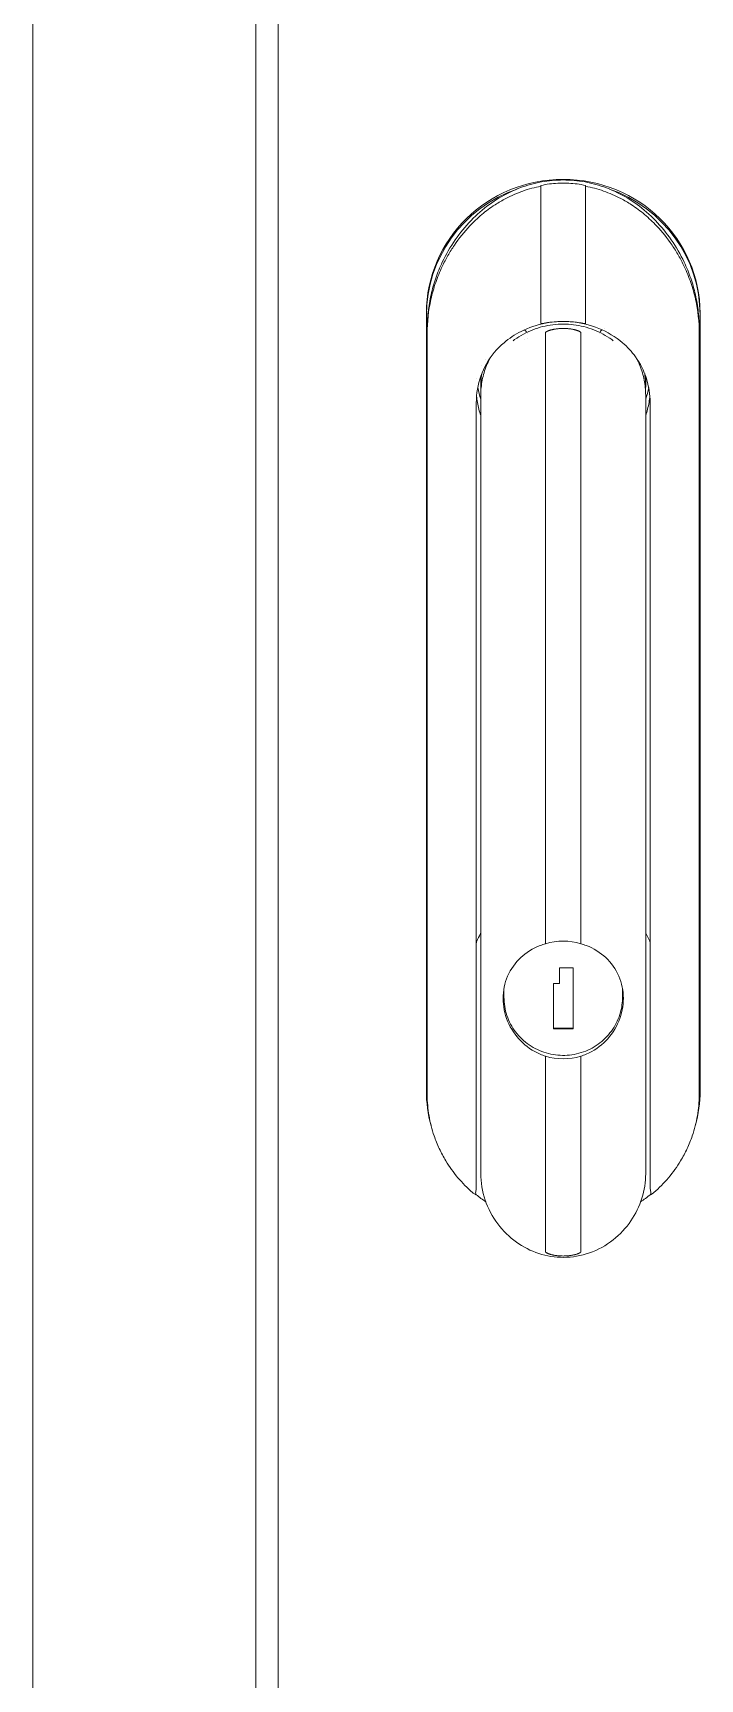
# Model space of a CAD drawing. Header units: millimetres. Extents: x 4969 to 37601, y -771 to 6478.
# Drawn here: x 28184.5 to 28259.3, y 1322.5 to 1507.2 of the extents above; entities that cross this region are included whole.
import ezdxf

# ---------------------------------------------------------------- set-up
doc = ezdxf.new("R2010")
doc.units = ezdxf.units.MM
doc.header["$LTSCALE"] = 7
doc.header["$MEASUREMENT"] = 0
doc.layers.add('REMOTE BOX ASSY(OP)$0$가시적인 것(ISO)', color=3, linetype='CONTINUOUS', lineweight=5)

msp = doc.modelspace()

# ---------------------------------------------------------------- linework, layer by layer
at = {"layer": 'REMOTE BOX ASSY(OP)$0$가시적인 것(ISO)'}
for p, q in [((28184.492, 1774.822, -0.01), (28184.492, 1139.026, -0.01)), ((28209.492, 1163.48, -0.01), (28209.492, 1750.369, -0.01)), ((28211.992, 1168.074, -0.01), (28211.992, 1746.648, -0.01)), ((28241.492, 1490.071, -0.01), (28241.492, 1489.979, -0.01)), ((28241.492, 1481.326, -0.01), (28241.492, 1489.979, -0.01)), ((28246.492, 1490.071, -0.01), (28246.492, 1489.979, -0.01)), ((28246.492, 1481.326, -0.01), (28246.492, 1489.979, -0.01)), ((28241.492, 1474.789, -0.01), (28241.492, 1481.326, -0.01)), ((28246.492, 1474.789, -0.01), (28246.492, 1481.326, -0.01)), ((28228.637, 1475.526, -0.01), (28228.637, 1475.734, -0.01)), ((28259.347, 1475.526, -0.01), (28259.347, 1475.734, -0.01)), ((28228.637, 1388.51, -0.01), (28228.637, 1475.526, -0.01)), ((28228.728, 1473.452, -0.01), (28228.728, 1473.923, -0.01)), ((28259.255, 1473.452, -0.01), (28259.255, 1473.923, -0.01)), ((28259.347, 1475.526, -0.01), (28259.347, 1388.51, -0.01)), ((28228.728, 1473.452, -0.01), (28228.728, 1388.007, -0.01)), ((28239.992, 1472.907, -0.01), (28239.992, 1472.906, -0.01)), ((28242.009, 1473.551, -0.01), (28242.009, 1405.003, -0.01)), ((28245.974, 1473.551, -0.01), (28245.974, 1405.003, -0.01)), ((28259.255, 1473.452, -0.01), (28259.255, 1388.007, -0.01)), ((28234.742, 1467.555, -0.01), (28234.742, 1468.533, -0.01)), ((28253.242, 1467.555, -0.01), (28253.242, 1468.533, -0.01)), ((28234.742, 1465.623, -0.01), (28234.742, 1466.537, -0.01)), ((28253.242, 1466.537, -0.01), (28253.242, 1465.623, -0.01)), ((28234.242, 1465.689, -0.01), (28234.242, 1387.442, -0.01)), ((28234.742, 1465.623, -0.01), (28234.742, 1379.204, -0.01)), ((28253.242, 1379.204, -0.01), (28253.242, 1465.623, -0.01)), ((28253.742, 1387.44, -0.01), (28253.742, 1465.689, -0.01)), ((28243.592, 1402.309, -0.01), (28245.092, 1402.309, -0.01)), ((28243.592, 1400.548, -0.01), (28243.592, 1402.309, -0.01)), ((28245.092, 1402.309, -0.01), (28245.092, 1395.462, -0.01)), ((28237.342, 1398.989, -0.01), (28237.342, 1399.992, -0.01)), ((28242.892, 1395.462, -0.01), (28242.892, 1400.548, -0.01)), ((28242.892, 1400.548, -0.01), (28243.592, 1400.548, -0.01)), ((28250.642, 1398.989, -0.01), (28250.642, 1399.992, -0.01)), ((28245.092, 1395.524, -0.01), (28242.892, 1395.524, -0.01)), ((28245.092, 1395.462, -0.01), (28242.892, 1395.462, -0.01)), ((28242.009, 1392.381, -0.01), (28242.009, 1370.442, -0.01)), ((28245.974, 1392.381, -0.01), (28245.974, 1370.442, -0.01)), ((28234.242, 1377.646, -0.01), (28234.242, 1387.442, -0.01)), ((28253.742, 1387.44, -0.01), (28253.742, 1377.646, -0.01))]:
    msp.add_line(p, q, dxfattribs=at)
for centre, major_axis, ratio, start_param, end_param in [((28243.992, 1475.734, -0.01), (-15.355, 0), 0.9781476, 3.1415927, 6.2831853), ((28243.992, 1479.669, -0.01), (-11.336, 0), 0.9407036, 4.6575748, 4.7672032), ((28243.992, 1475.526, -0.01), (-15.355, 0), 0.9781476, 5.0563021, 6.2831853), ((28243.992, 1475.526, -0.01), (15.355, 0), 0.9781476, 0, 1.2268832), ((28238.992, 1473.163, -0.01), (-1, 0), 0.9781476, 3.5815409, 3.732048), ((28238.992, 1473.163, -0.01), (1, 0), 0.9781476, 0.3372538, 0.3373607), ((28248.992, 1473.163, -0.01), (-1, 0), 0.9781476, 5.9458544, 5.9459057), ((28248.992, 1473.163, -0.01), (-1, 0), 0.9781476, 5.6927299, 5.843237), ((28243.992, 1467.555, -0.01), (-9.25, 0), 0.9781476, 5.9440727, 5.9441425), ((28243.992, 1469.1, -0.01), (-9.75, 0), 0.9781476, 0.0672432, 0.0672942), ((28243.992, 1467.555, -0.01), (-9.25, 0), 0.9781476, 6.1282388, 6.3394452), ((28243.992, 1467.555, -0.01), (9.25, 0), 0.9781476, 6.2269254, 6.4384833), ((28243.992, 1469.1, -0.01), (-9.75, 0), 0.9781476, 0.1806598, 0.321641), ((28243.992, 1467.555, -0.01), (9.25, 0), 0.9781476, 6.1759334, 6.1759742), ((28243.992, 1469.1, -0.01), (9.75, 0), 0.9781476, 5.9615443, 6.1023317), ((28243.986, 1469.098, -0.01), (-9.744, 0), 0.9781476, 0.3250502, 0.3250514), ((28243.992, 1469.1, -0.01), (9.75, 0), 0.9781476, 5.95812, 5.9581348), ((28243.992, 1398.692, -0.01), (6.75, 0), 0.9781476, 1.2726884, 1.8689043), ((28234.742, 1405.083, -0.01), (-0.5, 0), 0.9781476, 6.282879, 6.2831853), ((28253.242, 1405.083, -0.01), (0.5, 0), 0.9781501, 0, 0.0034823), ((28243.992, 1401.041, -0.01), (-6.75, 0), 0.9781476, 0.1659568, 0.1723458), ((28243.992, 1401.041, -0.01), (6.75, 0), 0.9781476, 6.1108395, 6.1172285), ((28243.992, 1398.692, -0.01), (-6.75, 0), 0.9781476, 1.2726884, 1.8689043), ((28243.992, 1388.51, -0.01), (-15.355, 0), 0.9781476, 0, 0.2609183), ((28243.992, 1388.51, -0.01), (15.355, 0), 0.9781476, 6.0222673, 6.2831853), ((28233.926, 1377.678, -0.01), (-0.021, 0.638), 0.4936304, 4.2440159, 4.6452831), ((28254.058, 1377.678, -0.01), (0.021, 0.639), 0.4939625, 1.6383707, 2.0393283)]:
    msp.add_ellipse(centre, major_axis=major_axis, ratio=ratio, start_param=start_param, end_param=end_param, dxfattribs=at)
for points, knots in [([(28230.419, 1481.455, -0.01), (28230.838, 1482.33, -0.01), (28231.79, 1483.986, -0.01), (28233.572, 1486.178, -0.01), (28235.628, 1487.977, -0.01), (28237.893, 1489.341, -0.01), (28240.288, 1490.249, -0.01), (28242.75, 1490.7, -0.01), (28245.234, 1490.7, -0.01), (28247.696, 1490.249, -0.01), (28250.09, 1489.341, -0.01), (28252.355, 1487.977, -0.01), (28254.412, 1486.178, -0.01), (28256.194, 1483.986, -0.01), (28257.146, 1482.33, -0.01), (28257.565, 1481.455, -0.01)], [0, 0, 0, 0, 0.0849368, 0.1662415, 0.2451579, 0.3210045, 0.3937778, 0.4647912, 0.5352083, 0.6062216, 0.6789949, 0.7548417, 0.8337585, 0.9150631, 1, 1, 1, 1]), ([(28241.492, 1489.979, -0.01), (28241.148, 1489.915, -0.01), (28240.806, 1489.838, -0.01), (28240.129, 1489.657, -0.01), (28239.795, 1489.555, -0.01), (28238.805, 1489.209, -0.01), (28238.165, 1488.931, -0.01), (28237.133, 1488.391, -0.01), (28236.732, 1488.155, -0.01), (28235.824, 1487.564, -0.01), (28235.328, 1487.195, -0.01), (28234.383, 1486.401, -0.01), (28233.935, 1485.977, -0.01), (28232.878, 1484.858, -0.01), (28232.303, 1484.135, -0.01), (28231.529, 1482.992, -0.01), (28231.286, 1482.601, -0.01), (28230.83, 1481.804, -0.01), (28230.617, 1481.397, -0.01), (28230.419, 1480.984, -0.01)], [-1.4974093, -1.4974093, -1.4974093, -1.4974093, -1.3919926, -1.3919926, -1.2864922, -1.2864922, -1.0753974, -1.0753974, -0.935068, -0.935068, -0.7477685, -0.7477685, -0.5606245, -0.5606245, -0.2801872, -0.2801872, -0.1400479, -0.1400479, -0.000001, -0.000001, -0.000001, -0.000001]), ([(28243.371, 1490.316, -0.01), (28243.058, 1490.3, -0.01), (28242.746, 1490.272, -0.01), (28242.118, 1490.19, -0.01), (28241.804, 1490.137, -0.01), (28241.492, 1490.071, -0.01)], [-0.19007631, -0.19007631, -0.19007631, -0.19007631, -0.09589477, -0.09589477, -0.000001, -0.000001, -0.000001, -0.000001]), ([(28246.492, 1490.071, -0.01), (28246.18, 1490.136, -0.01), (28245.866, 1490.19, -0.01), (28245.238, 1490.272, -0.01), (28244.926, 1490.3, -0.01), (28244.613, 1490.316, -0.01)], [-0.18987007, -0.18987007, -0.18987007, -0.18987007, -0.09413693, -0.09413693, -0.000001, -0.000001, -0.000001, -0.000001]), ([(28257.565, 1480.984, -0.01), (28257.367, 1481.397, -0.01), (28257.154, 1481.804, -0.01), (28256.698, 1482.601, -0.01), (28256.455, 1482.992, -0.01), (28255.681, 1484.135, -0.01), (28255.106, 1484.858, -0.01), (28254.049, 1485.977, -0.01), (28253.601, 1486.401, -0.01), (28252.655, 1487.195, -0.01), (28252.159, 1487.564, -0.01), (28251.251, 1488.155, -0.01), (28250.85, 1488.391, -0.01), (28249.819, 1488.931, -0.01), (28249.178, 1489.209, -0.01), (28248.189, 1489.555, -0.01), (28247.854, 1489.657, -0.01), (28247.178, 1489.838, -0.01), (28246.836, 1489.915, -0.01), (28246.492, 1489.979, -0.01)], [-1.4932274, -1.4932274, -1.4932274, -1.4932274, -1.3535716, -1.3535716, -1.2138236, -1.2138236, -0.9341696, -0.9341696, -0.7475482, -0.7475482, -0.5607718, -0.5607718, -0.4208342, -0.4208342, -0.2103291, -0.2103291, -0.1051233, -0.1051233, -0.000001, -0.000001, -0.000001, -0.000001]), ([(28228.728, 1473.923, -0.01), (28228.728, 1474.579, -0.01), (28228.8, 1475.886, -0.01), (28229.122, 1477.814, -0.01), (28229.652, 1479.682, -0.01), (28230.141, 1480.877, -0.01), (28230.419, 1481.455, -0.01)], [0, 0, 0, 0, 0.2530662, 0.5041602, 0.7532078, 1, 1, 1, 1]), ([(28257.565, 1481.455, -0.01), (28257.842, 1480.877, -0.01), (28258.332, 1479.682, -0.01), (28258.862, 1477.814, -0.01), (28259.183, 1475.886, -0.01), (28259.255, 1474.579, -0.01), (28259.255, 1473.923, -0.01)], [0, 0, 0, 0, 0.2467922, 0.4958398, 0.7469338, 1, 1, 1, 1]), ([(28230.419, 1480.984, -0.01), (28230.138, 1480.397, -0.01), (28229.891, 1479.795, -0.01), (28229.469, 1478.567, -0.01), (28229.292, 1477.942, -0.01), (28228.869, 1476.043, -0.01), (28228.728, 1474.746, -0.01), (28228.728, 1473.452, -0.01)], [-0.79413434, -0.79413434, -0.79413434, -0.79413434, -0.59563866, -0.59563866, -0.39711408, -0.39711408, -0.000001, -0.000001, -0.000001, -0.000001]), ([(28259.255, 1473.452, -0.01), (28259.255, 1474.746, -0.01), (28259.114, 1476.043, -0.01), (28258.691, 1477.942, -0.01), (28258.515, 1478.567, -0.01), (28258.092, 1479.795, -0.01), (28257.846, 1480.397, -0.01), (28257.565, 1480.984, -0.01)], [-0.79467972, -0.79467972, -0.79467972, -0.79467972, -0.39729392, -0.39729392, -0.198633, -0.198633, -0.000001, -0.000001, -0.000001, -0.000001]), ([(28250.636, 1472.426, -0.01), (28249.865, 1473.081, -0.01), (28248.958, 1473.632, -0.01), (28247.048, 1474.413, -0.01), (28246.026, 1474.665, -0.01), (28244.007, 1474.856, -0.01), (28242.987, 1474.809, -0.01), (28241.05, 1474.443, -0.01), (28240.11, 1474.123, -0.01), (28238.566, 1473.342, -0.01), (28237.92, 1472.913, -0.01), (28237.348, 1472.426, -0.01)], [0, 0, 0, 0, 0.3233658, 0.3233658, 0.6335796, 0.6335796, 0.9324158, 0.9324158, 1.2281835, 1.2281835, 1.4685588, 1.4685588, 1.4685588, 1.4685588]), ([(28249.446, 1472.773, -0.01), (28248.817, 1473.223, -0.01), (28248.13, 1473.595, -0.01), (28246.685, 1474.158, -0.01), (28245.926, 1474.349, -0.01), (28244.383, 1474.541, -0.01), (28243.6, 1474.541, -0.01), (28242.058, 1474.349, -0.01), (28241.299, 1474.158, -0.01), (28239.853, 1473.595, -0.01), (28239.167, 1473.223, -0.01), (28238.538, 1472.773, -0.01)], [4.0806592, 4.0806592, 4.0806592, 4.0806592, 4.3333511, 4.3333511, 4.586043, 4.586043, 4.8387349, 4.8387349, 5.0914269, 5.0914269, 5.3441188, 5.3441188, 5.3441188, 5.3441188]), ([(28239.822, 1473.708, -0.01), (28239.818, 1473.715, -0.01), (28239.813, 1473.722, -0.01), (28239.765, 1473.788, -0.01), (28239.715, 1473.84, -0.01), (28239.661, 1473.884, -0.01)], [0.209634233, 0.209634233, 0.209634233, 0.209634233, 0.212752238, 0.212752238, 0.240709361, 0.240709361, 0.240709361, 0.240709361]), ([(28241.492, 1474.57, -0.01), (28241.703, 1474.602, -0.01), (28241.97, 1474.644, -0.01), (28242.568, 1474.727, -0.01), (28242.887, 1474.762, -0.01), (28243.427, 1474.798, -0.01), (28243.634, 1474.807, -0.01), (28244.033, 1474.812, -0.01), (28244.222, 1474.81, -0.01), (28244.658, 1474.793, -0.01), (28244.902, 1474.776, -0.01), (28245.375, 1474.73, -0.01), (28245.596, 1474.702, -0.01), (28246.061, 1474.637, -0.01), (28246.298, 1474.599, -0.01), (28246.492, 1474.57, -0.01)], [0.000001, 0.000001, 0.000001, 0.000001, 0.06396704, 0.06396704, 0.14522622, 0.14522622, 0.19633368, 0.19633368, 0.24271462, 0.24271462, 0.30303929, 0.30303929, 0.3586881, 0.3586881, 0.41659139, 0.41659139, 0.41659139, 0.41659139]), ([(28241.492, 1474.789, -0.01), (28241.492, 1474.768, -0.01), (28241.492, 1474.748, -0.01), (28241.492, 1474.706, -0.01), (28241.492, 1474.685, -0.01), (28241.492, 1474.647, -0.01), (28241.492, 1474.63, -0.01), (28241.492, 1474.597, -0.01), (28241.492, 1474.583, -0.01), (28241.492, 1474.57, -0.01)], [-0.026387232, -0.026387232, -0.026387232, -0.026387232, -0.020028526, -0.020028526, -0.013228006, -0.013228006, -0.006660503, -0.006660503, -0.000000992, -0.000000992, -0.000000992, -0.000000992]), ([(28242.009, 1473.551, -0.01), (28242.009, 1473.562, -0.01), (28242.014, 1473.572, -0.01), (28242.02, 1473.582, -0.01), (28242.027, 1473.592, -0.01), (28242.035, 1473.601, -0.01), (28242.044, 1473.61, -0.01), (28242.053, 1473.619, -0.01), (28242.064, 1473.627, -0.01), (28242.075, 1473.636, -0.01), (28242.086, 1473.644, -0.01), (28242.099, 1473.652, -0.01), (28242.112, 1473.66, -0.01), (28242.125, 1473.668, -0.01), (28242.139, 1473.676, -0.01), (28242.154, 1473.684, -0.01), (28242.168, 1473.692, -0.01), (28242.184, 1473.7, -0.01), (28242.2, 1473.708, -0.01), (28242.217, 1473.716, -0.01), (28242.234, 1473.724, -0.01), (28242.252, 1473.732, -0.01), (28242.27, 1473.74, -0.01), (28242.289, 1473.748, -0.01), (28242.309, 1473.756, -0.01), (28242.329, 1473.764, -0.01), (28242.35, 1473.772, -0.01), (28242.372, 1473.78, -0.01), (28242.394, 1473.788, -0.01), (28242.417, 1473.796, -0.01), (28242.441, 1473.804, -0.01), (28242.465, 1473.812, -0.01), (28242.49, 1473.82, -0.01), (28242.517, 1473.828, -0.01), (28242.543, 1473.836, -0.01), (28242.571, 1473.844, -0.01), (28242.599, 1473.852, -0.01), (28242.628, 1473.86, -0.01), (28242.658, 1473.868, -0.01), (28242.69, 1473.875, -0.01), (28242.721, 1473.883, -0.01), (28242.754, 1473.891, -0.01), (28242.788, 1473.899, -0.01), (28242.823, 1473.907, -0.01), (28242.859, 1473.914, -0.01), (28242.896, 1473.922, -0.01), (28242.933, 1473.929, -0.01), (28242.973, 1473.937, -0.01), (28243.013, 1473.944, -0.01), (28243.054, 1473.951, -0.01), (28243.097, 1473.958, -0.01), (28243.141, 1473.964, -0.01), (28243.186, 1473.971, -0.01), (28243.233, 1473.977, -0.01), (28243.281, 1473.983, -0.01), (28243.33, 1473.989, -0.01), (28243.38, 1473.995, -0.01), (28243.433, 1474, -0.01), (28243.486, 1474.005, -0.01), (28243.542, 1474.009, -0.01), (28243.599, 1474.013, -0.01), (28243.657, 1474.017, -0.01), (28243.717, 1474.02, -0.01), (28243.78, 1474.022, -0.01), (28243.843, 1474.024, -0.01), (28243.908, 1474.026, -0.01), (28243.977, 1474.026, -0.01), (28244.046, 1474.026, -0.01), (28244.119, 1474.025, -0.01), (28244.192, 1474.023, -0.01), (28244.265, 1474.02, -0.01), (28244.339, 1474.016, -0.01), (28244.407, 1474.012, -0.01), (28244.476, 1474.007, -0.01), (28244.539, 1474.001, -0.01), (28244.599, 1473.995, -0.01), (28244.659, 1473.989, -0.01), (28244.714, 1473.982, -0.01), (28244.767, 1473.975, -0.01), (28244.82, 1473.968, -0.01), (28244.87, 1473.961, -0.01), (28244.916, 1473.953, -0.01), (28244.963, 1473.945, -0.01), (28245.007, 1473.937, -0.01), (28245.049, 1473.929, -0.01), (28245.091, 1473.921, -0.01), (28245.131, 1473.913, -0.01), (28245.168, 1473.905, -0.01), (28245.206, 1473.897, -0.01), (28245.241, 1473.888, -0.01), (28245.275, 1473.88, -0.01), (28245.309, 1473.872, -0.01), (28245.341, 1473.863, -0.01), (28245.371, 1473.855, -0.01), (28245.402, 1473.847, -0.01), (28245.431, 1473.838, -0.01), (28245.458, 1473.83, -0.01), (28245.486, 1473.822, -0.01), (28245.512, 1473.814, -0.01), (28245.537, 1473.805, -0.01), (28245.561, 1473.797, -0.01), (28245.585, 1473.789, -0.01), (28245.607, 1473.781, -0.01), (28245.63, 1473.773, -0.01), (28245.651, 1473.765, -0.01), (28245.672, 1473.757, -0.01), (28245.692, 1473.749, -0.01), (28245.711, 1473.741, -0.01), (28245.73, 1473.733, -0.01), (28245.748, 1473.725, -0.01), (28245.766, 1473.717, -0.01), (28245.782, 1473.709, -0.01), (28245.799, 1473.701, -0.01), (28245.814, 1473.693, -0.01), (28245.829, 1473.685, -0.01), (28245.844, 1473.677, -0.01), (28245.858, 1473.669, -0.01), (28245.871, 1473.661, -0.01), (28245.885, 1473.653, -0.01), (28245.897, 1473.644, -0.01), (28245.908, 1473.636, -0.01), (28245.92, 1473.628, -0.01), (28245.93, 1473.619, -0.01), (28245.94, 1473.61, -0.01), (28245.949, 1473.601, -0.01), (28245.957, 1473.592, -0.01), (28245.964, 1473.582, -0.01), (28245.97, 1473.572, -0.01), (28245.974, 1473.562, -0.01), (28245.974, 1473.551, -0.01)], [0, 0, 0, 0, 0.0232558, 0.0232558, 0.0232558, 0.0465116, 0.0465116, 0.0465116, 0.0697674, 0.0697674, 0.0697674, 0.0930233, 0.0930233, 0.0930233, 0.1162791, 0.1162791, 0.1162791, 0.1395349, 0.1395349, 0.1395349, 0.1627907, 0.1627907, 0.1627907, 0.1860465, 0.1860465, 0.1860465, 0.2093023, 0.2093023, 0.2093023, 0.2325581, 0.2325581, 0.2325581, 0.255814, 0.255814, 0.255814, 0.2790698, 0.2790698, 0.2790698, 0.3023256, 0.3023256, 0.3023256, 0.3255814, 0.3255814, 0.3255814, 0.3488372, 0.3488372, 0.3488372, 0.372093, 0.372093, 0.372093, 0.3953488, 0.3953488, 0.3953488, 0.4186047, 0.4186047, 0.4186047, 0.4418605, 0.4418605, 0.4418605, 0.4651163, 0.4651163, 0.4651163, 0.4883721, 0.4883721, 0.4883721, 0.5116279, 0.5116279, 0.5116279, 0.5348837, 0.5348837, 0.5348837, 0.5581395, 0.5581395, 0.5581395, 0.5813953, 0.5813953, 0.5813953, 0.6046512, 0.6046512, 0.6046512, 0.627907, 0.627907, 0.627907, 0.6511628, 0.6511628, 0.6511628, 0.6744186, 0.6744186, 0.6744186, 0.6976744, 0.6976744, 0.6976744, 0.7209302, 0.7209302, 0.7209302, 0.744186, 0.744186, 0.744186, 0.7674419, 0.7674419, 0.7674419, 0.7906977, 0.7906977, 0.7906977, 0.8139535, 0.8139535, 0.8139535, 0.8372093, 0.8372093, 0.8372093, 0.8604651, 0.8604651, 0.8604651, 0.8837209, 0.8837209, 0.8837209, 0.9069767, 0.9069767, 0.9069767, 0.9302326, 0.9302326, 0.9302326, 0.9534884, 0.9534884, 0.9534884, 0.9767442, 0.9767442, 0.9767442, 1, 1, 1, 1]), ([(28246.492, 1474.57, -0.01), (28246.492, 1474.582, -0.01), (28246.492, 1474.597, -0.01), (28246.492, 1474.63, -0.01), (28246.492, 1474.647, -0.01), (28246.492, 1474.685, -0.01), (28246.492, 1474.706, -0.01), (28246.492, 1474.748, -0.01), (28246.492, 1474.768, -0.01), (28246.492, 1474.789, -0.01)], [-0.026388376, -0.026388376, -0.026388376, -0.026388376, -0.019733803, -0.019733803, -0.013170989, -0.013170989, -0.006364956, -0.006364956, -0.000001525, -0.000001525, -0.000001525, -0.000001525]), ([(28248.161, 1473.708, -0.01), (28248.166, 1473.715, -0.01), (28248.17, 1473.722, -0.01), (28248.219, 1473.788, -0.01), (28248.269, 1473.84, -0.01), (28248.323, 1473.884, -0.01)], [-0.19610765, -0.19610765, -0.19610765, -0.19610765, -0.193556472, -0.193556472, -0.170676431, -0.170676431, -0.170676431, -0.170676431]), ([(28237.348, 1472.426, -0.01), (28236.561, 1471.758, -0.01), (28235.889, 1470.954, -0.01), (28234.888, 1469.194, -0.01), (28234.538, 1468.216, -0.01), (28234.284, 1466.707, -0.01), (28234.242, 1466.199, -0.01), (28234.242, 1465.689, -0.01)], [0, 0, 0, 0, 0.33007428, 0.33007428, 0.65169068, 0.65169068, 0.8083145, 0.8083145, 0.8083145, 0.8083145]), ([(28238.538, 1472.773, -0.01), (28238.485, 1472.736, -0.01), (28238.436, 1472.694, -0.01), (28238.388, 1472.647, -0.01), (28238.387, 1472.646, -0.01), (28238.386, 1472.644, -0.01)], [0.419971885, 0.419971885, 0.419971885, 0.419971885, 0.449313518, 0.449313518, 0.450104406, 0.450104406, 0.450104406, 0.450104406]), ([(28249.446, 1472.773, -0.01), (28249.498, 1472.736, -0.01), (28249.548, 1472.694, -0.01), (28249.595, 1472.647, -0.01), (28249.597, 1472.646, -0.01), (28249.598, 1472.644, -0.01)], [-0.024007576, -0.024007576, -0.024007576, -0.024007576, 0, 0, 0.000647112, 0.000647112, 0.000647112, 0.000647112]), ([(28253.742, 1465.689, -0.01), (28253.742, 1466.626, -0.01), (28253.596, 1467.56, -0.01), (28253.043, 1469.289, -0.01), (28252.63, 1470.105, -0.01), (28251.688, 1471.417, -0.01), (28251.191, 1471.954, -0.01), (28250.636, 1472.426, -0.01)], [0, 0, 0, 0, 0.28777845, 0.28777845, 0.57582161, 0.57582161, 0.80876923, 0.80876923, 0.80876923, 0.80876923]), ([(28235.745, 1470.644, -0.01), (28235.614, 1470.392, -0.01), (28235.495, 1470.134, -0.01), (28235.176, 1469.342, -0.01), (28235.014, 1468.793, -0.01), (28234.797, 1467.675, -0.01), (28234.742, 1467.106, -0.01), (28234.742, 1466.537, -0.01)], [5.81421005, 5.81421005, 5.81421005, 5.81421005, 5.90755871, 5.90755871, 6.09537201, 6.09537201, 6.28318531, 6.28318531, 6.28318531, 6.28318531]), ([(28253.242, 1466.537, -0.01), (28253.242, 1467.106, -0.01), (28253.187, 1467.675, -0.01), (28252.97, 1468.793, -0.01), (28252.807, 1469.342, -0.01), (28252.488, 1470.135, -0.01), (28252.369, 1470.393, -0.01), (28252.238, 1470.646, -0.01)], [3.14159265, 3.14159265, 3.14159265, 3.14159265, 3.32940595, 3.32940595, 3.51721926, 3.51721926, 3.61083274, 3.61083274, 3.61083274, 3.61083274]), ([(28234.742, 1464.256, -0.01), (28234.583, 1464.721, -0.01), (28234.452, 1465.219, -0.01), (28234.324, 1465.961, -0.01), (28234.294, 1466.205, -0.01), (28234.273, 1466.444, -0.01)], [0.59163886, 0.59163886, 0.59163886, 0.59163886, 0.74189874, 0.74189874, 0.81560184, 0.81560184, 0.81560184, 0.81560184]), ([(28253.71, 1466.441, -0.01), (28253.69, 1466.203, -0.01), (28253.659, 1465.96, -0.01), (28253.532, 1465.219, -0.01), (28253.4, 1464.721, -0.01), (28253.242, 1464.256, -0.01)], [-0.81535589, -0.81535589, -0.81535589, -0.81535589, -0.74189874, -0.74189874, -0.59163886, -0.59163886, -0.59163886, -0.59163886]), ([(28234.742, 1406.18, -0.01), (28234.725, 1406.15, -0.01), (28234.707, 1406.119, -0.01), (28234.543, 1405.822, -0.01), (28234.407, 1405.55, -0.01), (28234.284, 1405.272, -0.01)], [5.776604226, 5.776604226, 5.776604226, 5.776604226, 5.786705404, 5.786705404, 5.874852436, 5.874852436, 5.874852436, 5.874852436]), ([(28234.284, 1405.272, -0.01), (28234.263, 1405.222, -0.01), (28234.249, 1405.169, -0.01), (28234.243, 1405.109, -0.01), (28234.243, 1405.102, -0.01), (28234.242, 1405.091, -0.01), (28234.242, 1405.086, -0.01), (28234.242, 1405.079, -0.01), (28234.242, 1405.077, -0.01), (28234.242, 1405.074, -0.01), (28234.242, 1405.073, -0.01), (28234.242, 1405.072, -0.01), (28234.242, 1405.072, -0.01), (28234.242, 1405.071, -0.01), (28234.242, 1405.071, -0.01), (28234.242, 1405.07, -0.01), (28234.242, 1405.07, -0.01), (28234.242, 1405.07, -0.01), (28234.242, 1405.07, -0.01), (28234.242, 1405.07, -0.01)], [0, 0, 0, 0, 0.016147405, 0.016147405, 0.018112179, 0.018112179, 0.019585823, 0.019585823, 0.02023602, 0.02023602, 0.020457355, 0.020457355, 0.020557587, 0.020557587, 0.020760985, 0.020760985, 0.021577572, 0.021577572, 0.022008595, 0.022008595, 0.022008595, 0.022008595]), ([(28242.009, 1405.003, -0.01), (28241.804, 1404.945, -0.01), (28241.601, 1404.877, -0.01), (28240.572, 1404.481, -0.01), (28239.816, 1403.999, -0.01), (28238.622, 1402.878, -0.01), (28238.103, 1402.164, -0.01), (28237.413, 1400.575, -0.01), (28237.242, 1399.699, -0.01), (28237.242, 1398.032, -0.01), (28237.413, 1397.136, -0.01), (28238.103, 1395.474, -0.01), (28238.622, 1394.709, -0.01), (28239.816, 1393.494, -0.01), (28240.572, 1392.961, -0.01), (28241.601, 1392.521, -0.01), (28241.804, 1392.446, -0.01), (28242.009, 1392.381, -0.01)], [-2.8724916, -2.8724916, -2.8724916, -2.8724916, -2.8114503, -2.8114503, -2.5558887, -2.5558887, -2.3002817, -2.3002817, -2.0446746, -2.0446746, -1.7890676, -1.7890676, -1.5334605, -1.5334605, -1.2778989, -1.2778989, -1.2168576, -1.2168576, -1.2168576, -1.2168576]), ([(28245.974, 1392.381, -0.01), (28246.179, 1392.446, -0.01), (28246.382, 1392.521, -0.01), (28247.411, 1392.961, -0.01), (28248.168, 1393.494, -0.01), (28249.362, 1394.709, -0.01), (28249.881, 1395.474, -0.01), (28250.571, 1397.136, -0.01), (28250.742, 1398.032, -0.01), (28250.742, 1398.865, -0.01), (28250.742, 1399.699, -0.01), (28250.571, 1400.575, -0.01), (28249.881, 1402.164, -0.01), (28249.362, 1402.878, -0.01), (28248.168, 1403.999, -0.01), (28247.411, 1404.481, -0.01), (28246.382, 1404.877, -0.01), (28246.179, 1404.945, -0.01), (28245.974, 1405.003, -0.01)], [-0.827817, -0.827817, -0.827817, -0.827817, -0.7667757, -0.7667757, -0.5112141, -0.5112141, -0.255607, -0.255607, 0, 0, 0, 0.255607, 0.255607, 0.5112141, 0.5112141, 0.7667757, 0.7667757, 0.827817, 0.827817, 0.827817, 0.827817]), ([(28253.742, 1405.074, -0.01), (28253.742, 1405.074, -0.01), (28253.742, 1405.074, -0.01), (28253.742, 1405.075, -0.01), (28253.742, 1405.076, -0.01), (28253.742, 1405.077, -0.01), (28253.742, 1405.077, -0.01), (28253.742, 1405.078, -0.01), (28253.742, 1405.079, -0.01), (28253.742, 1405.082, -0.01), (28253.742, 1405.084, -0.01), (28253.741, 1405.089, -0.01), (28253.741, 1405.092, -0.01), (28253.741, 1405.1, -0.01), (28253.741, 1405.104, -0.01), (28253.739, 1405.12, -0.01), (28253.738, 1405.132, -0.01), (28253.731, 1405.181, -0.01), (28253.721, 1405.217, -0.01), (28253.705, 1405.258, -0.01), (28253.702, 1405.265, -0.01), (28253.699, 1405.272, -0.01)], [0.011527038, 0.011527038, 0.011527038, 0.011527038, 0.013314752, 0.013314752, 0.013992551, 0.013992551, 0.014432295, 0.014432295, 0.014993437, 0.014993437, 0.015558089, 0.015558089, 0.016683044, 0.016683044, 0.017899479, 0.017899479, 0.021548836, 0.021548836, 0.032551274, 0.032551274, 0.034827867, 0.034827867, 0.034827867, 0.034827867]), ([(28237.342, 1398.989, -0.01), (28237.342, 1398.295, -0.01), (28237.456, 1397.602, -0.01), (28237.901, 1396.284, -0.01), (28238.231, 1395.66, -0.01), (28239.076, 1394.546, -0.01), (28239.591, 1394.056, -0.01), (28240.751, 1393.257, -0.01), (28241.398, 1392.95, -0.01), (28242.757, 1392.549, -0.01), (28243.47, 1392.457, -0.01), (28244.889, 1392.496, -0.01), (28245.596, 1392.628, -0.01), (28246.931, 1393.104, -0.01), (28247.56, 1393.447, -0.01), (28248.674, 1394.31, -0.01), (28249.159, 1394.83, -0.01), (28249.939, 1395.992, -0.01), (28250.233, 1396.634, -0.01), (28250.566, 1397.854, -0.01), (28250.642, 1398.422, -0.01), (28250.642, 1398.989, -0.01)], [0, 0, 0, 0, 0.3189574, 0.3189574, 0.638136, 0.638136, 0.9578685, 0.9578685, 1.2782355, 1.2782355, 1.5990705, 1.5990705, 1.920055, 1.920055, 2.2408276, 2.2408276, 2.5610875, 2.5610875, 2.880706, 2.880706, 3.1415927, 3.1415927, 3.1415927, 3.1415927]), ([(28228.728, 1388.007, -0.01), (28228.731, 1387.621, -0.01), (28228.75, 1387.234, -0.01), (28228.818, 1386.465, -0.01), (28228.868, 1386.081, -0.01), (28229.063, 1384.937, -0.01), (28229.255, 1384.185, -0.01), (28229.674, 1382.965, -0.01), (28229.868, 1382.485, -0.01), (28230.306, 1381.549, -0.01), (28230.55, 1381.092, -0.01), (28231.219, 1379.983, -0.01), (28231.674, 1379.349, -0.01), (28232.429, 1378.455, -0.01), (28232.692, 1378.167, -0.01), (28233.241, 1377.611, -0.01), (28233.526, 1377.344, -0.01), (28233.822, 1377.088, -0.01)], [-1.2648889, -1.2648889, -1.2648889, -1.2648889, -1.1464991, -1.1464991, -1.0280128, -1.0280128, -0.7908614, -0.7908614, -0.6325573, -0.6325573, -0.4741941, -0.4741941, -0.2369781, -0.2369781, -0.118489, -0.118489, -0.000001, -0.000001, -0.000001, -0.000001]), ([(28254.162, 1377.088, -0.01), (28254.753, 1377.6, -0.01), (28255.303, 1378.157, -0.01), (28256.309, 1379.349, -0.01), (28256.764, 1379.983, -0.01), (28257.434, 1381.092, -0.01), (28257.678, 1381.549, -0.01), (28258.115, 1382.485, -0.01), (28258.309, 1382.965, -0.01), (28258.728, 1384.185, -0.01), (28258.92, 1384.937, -0.01), (28259.116, 1386.081, -0.01), (28259.166, 1386.465, -0.01), (28259.234, 1387.234, -0.01), (28259.252, 1387.621, -0.01), (28259.255, 1388.007, -0.01)], [-1.2652145, -1.2652145, -1.2652145, -1.2652145, -1.0281804, -1.0281804, -0.7908992, -0.7908992, -0.6324914, -0.6324914, -0.4741475, -0.4741475, -0.2369362, -0.2369362, -0.1184202, -0.1184202, -0.000001, -0.000001, -0.000001, -0.000001]), ([(28253.242, 1379.204, -0.01), (28253.242, 1378.282, -0.01), (28253.094, 1377.339, -0.01), (28252.533, 1375.558, -0.01), (28252.115, 1374.699, -0.01), (28251.036, 1373.115, -0.01), (28250.352, 1372.379, -0.01), (28248.787, 1371.151, -0.01), (28247.88, 1370.649, -0.01), (28246.002, 1369.992, -0.01), (28245.008, 1369.82, -0.01), (28243.088, 1369.812, -0.01), (28242.137, 1369.962, -0.01), (28240.355, 1370.542, -0.01), (28239.501, 1370.977, -0.01), (28237.945, 1372.09, -0.01), (28237.233, 1372.79, -0.01), (28236.042, 1374.381, -0.01), (28235.559, 1375.297, -0.01), (28234.912, 1377.201, -0.01), (28234.742, 1378.215, -0.01), (28234.742, 1379.204, -0.01)], [0, 0, 0, 0, 0.2819821, 0.2819821, 0.5624176, 0.5624176, 0.8568446, 0.8568446, 1.1598073, 1.1598073, 1.4542173, 1.4542173, 1.7358046, 1.7358046, 2.0169453, 2.0169453, 2.3100587, 2.3100587, 2.6128144, 2.6128144, 2.9153185, 2.9153185, 2.9153185, 2.9153185]), ([(28234.237, 1376.837, -0.01), (28234.231, 1376.833, -0.01), (28234.22, 1376.833, -0.01), (28234.194, 1376.84, -0.01), (28234.182, 1376.845, -0.01), (28234.147, 1376.86, -0.01), (28234.122, 1376.873, -0.01), (28234.055, 1376.912, -0.01), (28234.008, 1376.943, -0.01), (28233.911, 1377.013, -0.01), (28233.865, 1377.051, -0.01), (28233.822, 1377.088, -0.01)], [0.004023332, 0.004023332, 0.004023332, 0.004023332, 0.015497829, 0.015497829, 0.023289763, 0.023289763, 0.035375364, 0.035375364, 0.053704105, 0.053704105, 0.070920777, 0.070920777, 0.070920777, 0.070920777]), ([(28234.217, 1377.399, -0.01), (28234.2, 1377.321, -0.01), (28234.179, 1377.246, -0.01), (28234.157, 1377.082, -0.01), (28234.164, 1377.015, -0.01), (28234.183, 1376.924, -0.01), (28234.199, 1376.887, -0.01), (28234.219, 1376.854, -0.01), (28234.225, 1376.846, -0.01), (28234.23, 1376.842, -0.01)], [0.000001, 0.000001, 0.000001, 0.000001, 0.024469029, 0.024469029, 0.054021695, 0.054021695, 0.084095861, 0.084095861, 0.097713341, 0.097713341, 0.097713341, 0.097713341]), ([(28253.747, 1376.837, -0.01), (28253.753, 1376.833, -0.01), (28253.764, 1376.833, -0.01), (28253.79, 1376.84, -0.01), (28253.802, 1376.845, -0.01), (28253.837, 1376.86, -0.01), (28253.861, 1376.873, -0.01), (28253.929, 1376.912, -0.01), (28253.976, 1376.943, -0.01), (28254.072, 1377.013, -0.01), (28254.119, 1377.051, -0.01), (28254.162, 1377.088, -0.01)], [-0.066443118, -0.066443118, -0.066443118, -0.066443118, -0.055052306, -0.055052306, -0.04731266, -0.04731266, -0.035308155, -0.035308155, -0.017102236, -0.017102236, -0.000000948, -0.000000948, -0.000000948, -0.000000948]), ([(28253.753, 1376.842, -0.01), (28253.759, 1376.846, -0.01), (28253.765, 1376.854, -0.01), (28253.785, 1376.887, -0.01), (28253.8, 1376.923, -0.01), (28253.82, 1377.014, -0.01), (28253.827, 1377.081, -0.01), (28253.804, 1377.246, -0.01), (28253.784, 1377.321, -0.01), (28253.767, 1377.399, -0.01)], [0.008369908, 0.008369908, 0.008369908, 0.008369908, 0.017159956, 0.017159956, 0.036604423, 0.036604423, 0.055728272, 0.055728272, 0.071589641, 0.071589641, 0.071589641, 0.071589641]), ([(28245.974, 1370.442, -0.01), (28245.974, 1370.431, -0.01), (28245.97, 1370.42, -0.01), (28245.963, 1370.411, -0.01), (28245.957, 1370.401, -0.01), (28245.949, 1370.392, -0.01), (28245.939, 1370.383, -0.01), (28245.93, 1370.374, -0.01), (28245.919, 1370.365, -0.01), (28245.908, 1370.357, -0.01), (28245.897, 1370.348, -0.01), (28245.884, 1370.34, -0.01), (28245.871, 1370.332, -0.01), (28245.858, 1370.324, -0.01), (28245.844, 1370.316, -0.01), (28245.829, 1370.308, -0.01), (28245.814, 1370.3, -0.01), (28245.798, 1370.292, -0.01), (28245.782, 1370.284, -0.01), (28245.765, 1370.276, -0.01), (28245.748, 1370.268, -0.01), (28245.73, 1370.26, -0.01), (28245.711, 1370.252, -0.01), (28245.692, 1370.244, -0.01), (28245.672, 1370.236, -0.01), (28245.652, 1370.228, -0.01), (28245.631, 1370.22, -0.01), (28245.609, 1370.212, -0.01), (28245.586, 1370.204, -0.01), (28245.563, 1370.196, -0.01), (28245.539, 1370.188, -0.01), (28245.515, 1370.18, -0.01), (28245.489, 1370.172, -0.01), (28245.463, 1370.164, -0.01), (28245.436, 1370.156, -0.01), (28245.409, 1370.148, -0.01), (28245.379, 1370.14, -0.01), (28245.35, 1370.132, -0.01), (28245.32, 1370.124, -0.01), (28245.288, 1370.116, -0.01), (28245.257, 1370.108, -0.01), (28245.224, 1370.1, -0.01), (28245.189, 1370.092, -0.01), (28245.154, 1370.085, -0.01), (28245.118, 1370.077, -0.01), (28245.08, 1370.07, -0.01), (28245.043, 1370.062, -0.01), (28245.003, 1370.055, -0.01), (28244.962, 1370.048, -0.01), (28244.921, 1370.04, -0.01), (28244.878, 1370.034, -0.01), (28244.833, 1370.027, -0.01), (28244.788, 1370.02, -0.01), (28244.741, 1370.014, -0.01), (28244.692, 1370.008, -0.01), (28244.643, 1370.002, -0.01), (28244.592, 1369.997, -0.01), (28244.538, 1369.992, -0.01), (28244.485, 1369.987, -0.01), (28244.429, 1369.983, -0.01), (28244.371, 1369.979, -0.01), (28244.312, 1369.975, -0.01), (28244.252, 1369.972, -0.01), (28244.188, 1369.97, -0.01), (28244.125, 1369.968, -0.01), (28244.059, 1369.967, -0.01), (28243.989, 1369.967, -0.01), (28243.919, 1369.967, -0.01), (28243.846, 1369.968, -0.01), (28243.773, 1369.971, -0.01), (28243.7, 1369.973, -0.01), (28243.627, 1369.977, -0.01), (28243.559, 1369.982, -0.01), (28243.501, 1369.987, -0.01), (28243.446, 1369.991, -0.01), (28243.394, 1369.997, -0.01), (28243.386, 1369.998, -0.01), (28243.378, 1369.998, -0.01), (28243.37, 1369.999, -0.01), (28243.312, 1370.005, -0.01), (28243.256, 1370.012, -0.01), (28243.204, 1370.019, -0.01), (28243.152, 1370.026, -0.01), (28243.103, 1370.034, -0.01), (28243.057, 1370.042, -0.01), (28243.011, 1370.049, -0.01), (28242.967, 1370.057, -0.01), (28242.925, 1370.065, -0.01), (28242.884, 1370.073, -0.01), (28242.845, 1370.081, -0.01), (28242.808, 1370.09, -0.01), (28242.771, 1370.098, -0.01), (28242.736, 1370.106, -0.01), (28242.702, 1370.114, -0.01), (28242.669, 1370.123, -0.01), (28242.637, 1370.131, -0.01), (28242.607, 1370.139, -0.01), (28242.577, 1370.147, -0.01), (28242.548, 1370.156, -0.01), (28242.521, 1370.164, -0.01), (28242.494, 1370.172, -0.01), (28242.468, 1370.18, -0.01), (28242.443, 1370.189, -0.01), (28242.419, 1370.197, -0.01), (28242.395, 1370.205, -0.01), (28242.373, 1370.213, -0.01), (28242.351, 1370.221, -0.01), (28242.329, 1370.229, -0.01), (28242.309, 1370.237, -0.01), (28242.289, 1370.245, -0.01), (28242.27, 1370.253, -0.01), (28242.252, 1370.261, -0.01), (28242.234, 1370.269, -0.01), (28242.216, 1370.277, -0.01), (28242.2, 1370.285, -0.01), (28242.183, 1370.293, -0.01), (28242.168, 1370.301, -0.01), (28242.153, 1370.309, -0.01), (28242.138, 1370.316, -0.01), (28242.125, 1370.324, -0.01), (28242.111, 1370.333, -0.01), (28242.098, 1370.341, -0.01), (28242.086, 1370.349, -0.01), (28242.075, 1370.357, -0.01), (28242.064, 1370.365, -0.01), (28242.053, 1370.374, -0.01), (28242.044, 1370.383, -0.01), (28242.034, 1370.392, -0.01), (28242.026, 1370.401, -0.01), (28242.02, 1370.411, -0.01), (28242.014, 1370.42, -0.01), (28242.009, 1370.431, -0.01), (28242.009, 1370.442, -0.01)], [0, 0, 0, 0, 0.0232558, 0.0232558, 0.0232558, 0.0465116, 0.0465116, 0.0465116, 0.0697674, 0.0697674, 0.0697674, 0.0930233, 0.0930233, 0.0930233, 0.1162791, 0.1162791, 0.1162791, 0.1395349, 0.1395349, 0.1395349, 0.1627907, 0.1627907, 0.1627907, 0.1860465, 0.1860465, 0.1860465, 0.2093023, 0.2093023, 0.2093023, 0.2325581, 0.2325581, 0.2325581, 0.255814, 0.255814, 0.255814, 0.2790698, 0.2790698, 0.2790698, 0.3023256, 0.3023256, 0.3023256, 0.3255814, 0.3255814, 0.3255814, 0.3488372, 0.3488372, 0.3488372, 0.372093, 0.372093, 0.372093, 0.3953488, 0.3953488, 0.3953488, 0.4186047, 0.4186047, 0.4186047, 0.4418605, 0.4418605, 0.4418605, 0.4651163, 0.4651163, 0.4651163, 0.4883721, 0.4883721, 0.4883721, 0.5116279, 0.5116279, 0.5116279, 0.5348837, 0.5348837, 0.5348837, 0.5581395, 0.5581395, 0.5581395, 0.5782942, 0.5782942, 0.5782942, 0.5813953, 0.5813953, 0.5813953, 0.6046512, 0.6046512, 0.6046512, 0.627907, 0.627907, 0.627907, 0.6511628, 0.6511628, 0.6511628, 0.6744186, 0.6744186, 0.6744186, 0.6976744, 0.6976744, 0.6976744, 0.7209302, 0.7209302, 0.7209302, 0.744186, 0.744186, 0.744186, 0.7674419, 0.7674419, 0.7674419, 0.7906977, 0.7906977, 0.7906977, 0.8139535, 0.8139535, 0.8139535, 0.8372093, 0.8372093, 0.8372093, 0.8604651, 0.8604651, 0.8604651, 0.8837209, 0.8837209, 0.8837209, 0.9069767, 0.9069767, 0.9069767, 0.9302326, 0.9302326, 0.9302326, 0.9534884, 0.9534884, 0.9534884, 0.9767442, 0.9767442, 0.9767442, 1, 1, 1, 1])]:
    msp.add_open_spline(points, degree=3, knots=knots, dxfattribs=at)
for points in [[(28248.649, 1474.044, -0.01), (28248.649, 1474.044, -0.01), (28248.649, 1474.044, -0.01), (28248.649, 1474.044, -0.01)], [(28238.901, 1472.945, -0.01), (28238.901, 1472.945, -0.01), (28238.901, 1472.945, -0.01), (28238.9, 1472.945, -0.01)], [(28239.694, 1472.767, -0.01), (28239.694, 1472.767, -0.01), (28239.694, 1472.767, -0.01), (28239.694, 1472.767, -0.01)], [(28249.083, 1472.945, -0.01), (28249.083, 1472.945, -0.01), (28249.083, 1472.945, -0.01), (28249.083, 1472.945, -0.01)], [(28250.754, 1472.726, -0.01), (28250.754, 1472.726, -0.01), (28250.754, 1472.726, -0.01), (28250.754, 1472.726, -0.01)], [(28234.743, 1468.656, -0.01), (28234.742, 1468.615, -0.01), (28234.742, 1468.574, -0.01), (28234.742, 1468.533, -0.01)], [(28234.837, 1469.826, -0.01), (28234.837, 1469.826, -0.01), (28234.837, 1469.826, -0.01), (28234.837, 1469.826, -0.01)], [(28253.242, 1468.533, -0.01), (28253.242, 1468.575, -0.01), (28253.241, 1468.617, -0.01), (28253.241, 1468.659, -0.01)], [(28253.699, 1405.272, -0.01), (28253.562, 1405.582, -0.01), (28253.409, 1405.885, -0.01), (28253.242, 1406.18, -0.01)], [(28235.306, 1376.048, -0.01), (28234.936, 1376.297, -0.01), (28234.576, 1376.562, -0.01), (28234.23, 1376.842, -0.01)], [(28253.753, 1376.842, -0.01), (28253.408, 1376.563, -0.01), (28253.049, 1376.299, -0.01), (28252.678, 1376.05, -0.01)], [(28235.756, 1375.758, -0.01), (28235.756, 1375.758, -0.01), (28235.756, 1375.758, -0.01), (28235.755, 1375.758, -0.01)]]:
    msp.add_open_spline(points, degree=3, dxfattribs=at)

doc.saveas('drawing.dxf')
